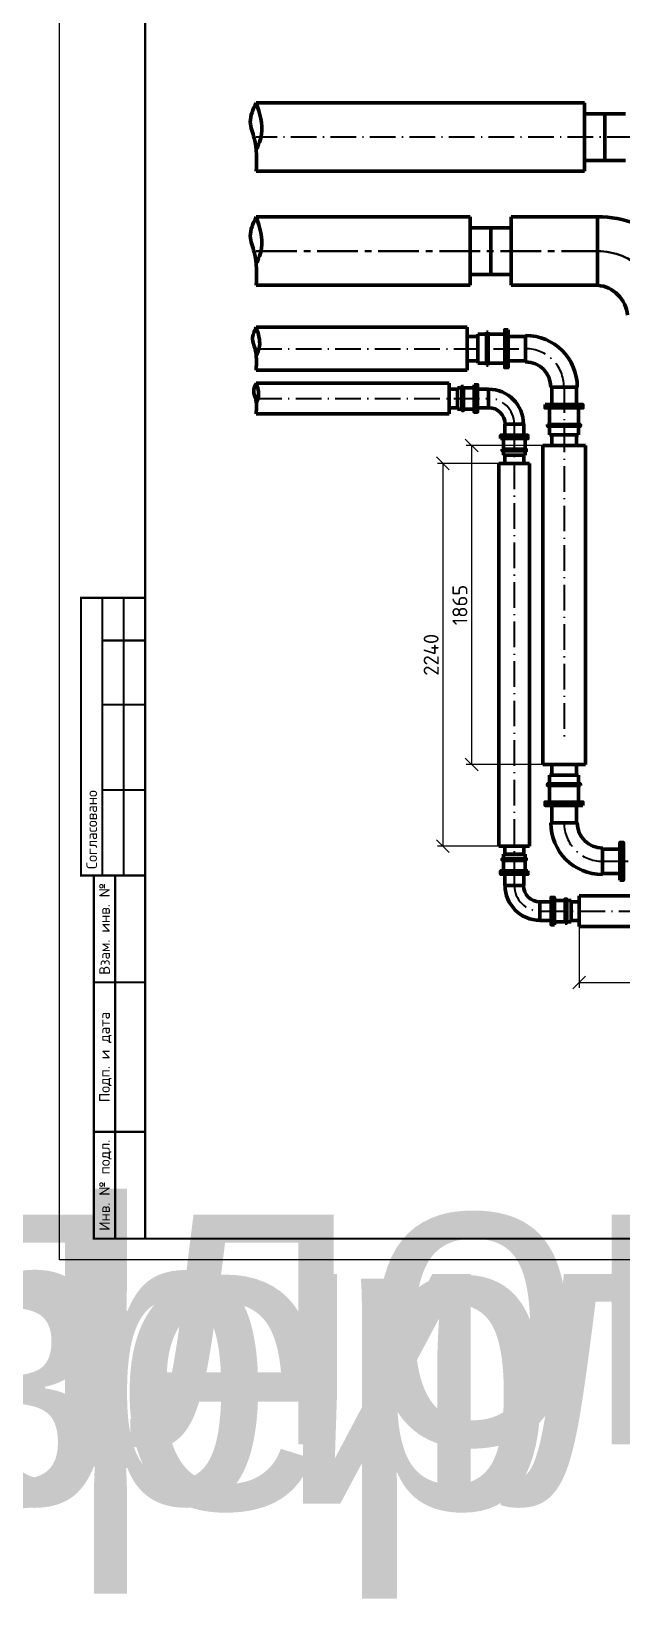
# Model space of a CAD drawing. Header units: millimetres. Extents: x 1990 to 8783, y 397 to 3825.
# Drawn here: x 4765.5 to 4903.7, y 1095.1 to 1462 of the extents above; entities that cross this region are included whole.
import ezdxf
from ezdxf.enums import TextEntityAlignment as Align

# ---------------------------------------------------------------- set-up
doc = ezdxf.new("R2018")
doc.units = ezdxf.units.MM
doc.linetypes.add('ACAD_ISO10W100', pattern=[18.5, 12, -3, 0.5, -3])
doc.linetypes.add('осевая2', pattern=[28.575, 19.05, -3.175, 3.175, -3.175])
for name, color, linetype, lineweight in [('2 Рамка обычные', 1, 'Continuous', 60), ('Объекты проект.', 1, 'Continuous', 80), ('Осевая', 2, 'осевая2', 30), ('Размеры на чертеже', 250, 'Continuous', 25)]:
    doc.layers.add(name, color=color, linetype=linetype, lineweight=lineweight)
doc.styles.add('-ISOCPEUR-', font='isocpeur.ttf')
doc.styles.add('GOST', font='gost.shx', dxfattribs={"oblique": 15})
doc.styles.get("Standard").update_dxf_attribs({"font": 'arial.ttf'})
doc.dimstyles.new('Копия М 1 к 25', dxfattribs={"dimtxt": 3.5, "dimasz": 3, "dimexe": 1.25, "dimexo": 0, "dimgap": 1, "dimtad": 1, "dimdec": 0, "dimlfac": 25, "dimzin": 0, "dimdsep": 46, "dimtxsty": 'GOST', "dimblk": 'OBLIQUE', "dimcen": 5, "dimclrd": 256, "dimclre": 256, "dimclrt": 256, "dimazin": 2, "dimtfac": 1, "dimtdec": 0, "dimtmove": 0, "dimatfit": 3, "dimldrblk": 'NONE', "dimfxl": 1.25, "dimtolj": 1, "dimtzin": 0, "dimlwd": -1, "dimlwe": -1, "dimarcsym": 2})

# ---------------------------------------------------------------- blocks, each defined once
blk = doc.blocks.new('*U369')
blk.add_attdef('РАЗРАБОТАЛ', text='', height=2.5).set_placement((424.5, -264.22), align=Align.MIDDLE_LEFT)
at = {"flags": 8}
for tag, height, p in [('ДАТА', 2.5, (464.07, -264.4)), ('ЛИСТ', 3, (560.39, -271.92)), ('ЛИСТОВ', 3, (577.89, -271.92))]:
    blk.add_attdef(tag, text='', height=height, dxfattribs=at).set_placement(p, align=Align.MIDDLE_CENTER)
blk.add_attdef('ПРОВЕРИЛ', (424.75, -270.73), '', height=2.5)
at = {"lineweight": 30, "flags": 104}
for tag, p in [('ТЕПЛОВЫЕ_СЕТИ', (504, -269.5)), ('ИМЯ_ЧЕРТЕЖА', (504, -284.5))]:
    blk.add_attdef(tag, text='', height=3, dxfattribs=at).set_placement(p, align=Align.MIDDLE_CENTER)
at = {"style": '-ISOCPEUR-', "flags": 8}
blk.add_attdef('ФОРМАТ', text='', height=3, dxfattribs=at).set_placement((554.97, -294.75), align=Align.MIDDLE_CENTER)
blk = doc.blocks.new('*U368')
blk.add_lwpolyline([(0, 0), (420, 0), (420, -297), (0, -297)], close=True)
at = {"const_width": 0.5}
blk.add_lwpolyline([(20, -5), (415, -5), (415, -292), (20, -292)], close=True, dxfattribs=at)
for points in [[(20, -207), (5, -207), (5, -142), (20, -142)], [(10, -142), (10, -207)], [(15, -142), (15, -207)], [(10, -152), (20, -152)], [(10, -167), (20, -167)], [(10, -187), (20, -187)], [(20, -292), (8, -292), (8, -207), (20, -207)], [(13, -207), (13, -292)], [(8, -232), (20, -232)], [(8, -267), (20, -267)]]:
    blk.add_lwpolyline(points, dxfattribs=at)
at = {"style": '-ISOCPEUR-'}
blk.add_text('Согласовано', height=2.5, rotation=90, dxfattribs=at).set_placement((7.5, -205.5), align=Align.MIDDLE_LEFT)
for s, p in [('Взам. инв. №', (10.5, -219.5)), ('Подп. и дата', (10.5, -249.5)), ('Инв. № подл.', (10.5, -279.5))]:
    blk.add_text(s, height=2.5, rotation=90, dxfattribs=at).set_placement(p, align=Align.MIDDLE_CENTER)
blk.add_attdef('РАЗРАБОТАЛ', text='', height=2.5).set_placement((250.5, -264.22), align=Align.MIDDLE_LEFT)
at = {"flags": 8}
for tag, height, p in [('ДАТА', 2.5, (290.07, -264.4)), ('ЛИСТ', 3, (386.39, -271.92)), ('ЛИСТОВ', 3, (403.89, -271.92))]:
    blk.add_attdef(tag, text='', height=height, dxfattribs=at).set_placement(p, align=Align.MIDDLE_CENTER)
blk.add_attdef('ПРОВЕРИЛ', (250.75, -270.73), '', height=2.5)
at = {"lineweight": 30, "flags": 104}
for tag, p in [('ТЕПЛОВЫЕ_СЕТИ', (330, -269.5)), ('ИМЯ_ЧЕРТЕЖА', (330, -284.5))]:
    blk.add_attdef(tag, text='', height=3, dxfattribs=at).set_placement(p, align=Align.MIDDLE_CENTER)
at = {"style": '-ISOCPEUR-', "flags": 8}
blk.add_attdef('ФОРМАТ', text='', height=3, dxfattribs=at).set_placement((380.97, -294.75), align=Align.MIDDLE_CENTER)
blk = doc.blocks.new('_Oblique')
at = {"color": 0, "linetype": 'ByBlock', "lineweight": -2}
blk.add_line((-0.5, -0.5), (0.5, 0.5), dxfattribs=at)
blk = doc.blocks.new('*D246')
at = {"transparency": 16777216}
for p, q in [((4893.75, 1252.42), (4893.75, 1238.04)), ((5087.7, 1252.42), (5087.7, 1238.04)), ((4893.75, 1239.29), (5087.7, 1239.29))]:
    blk.add_line(p, q, dxfattribs=at)
at = {"layer": 'Defpoints', "color": 0, "lineweight": 35, "transparency": 16777216}
for p in [(4893.75, 1252.42), (5087.7, 1252.42), (5087.7, 1239.29)]:
    blk.add_point(p, dxfattribs=at)
at = {"transparency": 16777216, "xscale": 3, "yscale": 3, "zscale": 3, "rotation": 180}
blk.add_blockref('_Oblique', (4893.75, 1239.29), dxfattribs=at)
at = {"transparency": 16777216, "xscale": 3, "yscale": 3, "zscale": 3}
blk.add_blockref('_Oblique', (5087.7, 1239.29), dxfattribs=at)
at = {"lineweight": 35, "transparency": 16777216, "insert": (4990.73, 1242.04), "char_height": 3.5, "attachment_point": 5, "style": '-ISOCPEUR-'}
blk.add_mtext('\\A1;4850', dxfattribs=at)
blk = doc.blocks.new('_None')
blk = doc.blocks.new('*D248')
at = {"transparency": 16777216}
for p, q in [((4885.2, 1364.99), (4867.33, 1364.99)), ((4868.58, 1364.99), (4868.58, 1290.35)), ((4885.2, 1290.35), (4867.33, 1290.35))]:
    blk.add_line(p, q, dxfattribs=at)
at = {"layer": 'Defpoints', "color": 0, "lineweight": 35, "transparency": 16777216}
for p in [(4885.2, 1364.99), (4868.58, 1290.35), (4885.2, 1290.35)]:
    blk.add_point(p, dxfattribs=at)
at = {"transparency": 16777216, "xscale": 3, "yscale": 3, "zscale": 3}
for p, rotation in [((4868.58, 1364.99), 90), ((4868.58, 1290.35), 270)]:
    blk.add_blockref('_Oblique', p, dxfattribs=dict(at, rotation=rotation))
at = {"lineweight": 35, "transparency": 16777216, "insert": (4865.83, 1327.67), "char_height": 3.5, "attachment_point": 5, "rotation": 90, "style": '-ISOCPEUR-'}
blk.add_mtext('\\A1;1865', dxfattribs=at)
blk = doc.blocks.new('*D249')
at = {"transparency": 16777216}
for p, q in [((4874.95, 1360.82), (4860.6, 1360.82)), ((4861.85, 1360.82), (4861.85, 1271.22)), ((4874.95, 1271.22), (4860.6, 1271.22))]:
    blk.add_line(p, q, dxfattribs=at)
at = {"layer": 'Defpoints', "color": 0, "lineweight": 35, "transparency": 16777216}
for p in [(4874.95, 1360.82), (4861.85, 1271.22), (4874.95, 1271.22)]:
    blk.add_point(p, dxfattribs=at)
at = {"transparency": 16777216, "xscale": 3, "yscale": 3, "zscale": 3}
for p, rotation in [((4861.85, 1360.82), 90), ((4861.85, 1271.22), 270)]:
    blk.add_blockref('_Oblique', p, dxfattribs=dict(at, rotation=rotation))
at = {"lineweight": 35, "transparency": 16777216, "insert": (4859.1, 1316.02), "char_height": 3.5, "attachment_point": 5, "rotation": 90, "style": '-ISOCPEUR-'}
blk.add_mtext('\\A1;2240', dxfattribs=at)

msp = doc.modelspace()

# ---------------------------------------------------------------- linework, layer by layer
at = {"color": 3, "linetype": 'ACAD_ISO10W100', "lineweight": 35, "ltscale": 0.5}
for p, q in [((4924.774, 1437.211), (4818.152, 1437.211)), ((4818.152, 1387.668), (4881.201, 1387.668)), ((4818.152, 1376.02), (4872.553, 1376.02)), ((4890.201, 1378.668), (4890.201, 1296.668)), ((4878.553, 1370.02), (4878.553, 1262.02)), ((4899.201, 1267.668), (4990.727, 1267.668)), ((4884.553, 1256.02), (4990.727, 1256.02))]:
    msp.add_line(p, q, dxfattribs=at)
for centre, radius, start, end in [((4881.201, 1378.668), 9, 0, 90), ((4872.553, 1370.02), 6, 0, 90), ((4899.201, 1276.668), 9, 180, 270), ((4884.553, 1262.02), 6, 180, 270)]:
    msp.add_arc(centre, radius, start, end, dxfattribs=at)
at = {"layer": '2 Рамка обычные'}
for p, q in [((4894.949, 1445.216), (4818.152, 1445.216)), ((4894.949, 1429.216), (4894.949, 1445.216)), ((4894.949, 1442.676), (4899.749, 1442.676)), ((4904.549, 1442.676), (4899.749, 1442.676)), ((4899.749, 1431.749), (4899.749, 1442.669)), ((4899.749, 1431.749), (4899.749, 1442.669)), ((4894.949, 1431.756), (4899.749, 1431.756)), ((4904.549, 1431.756), (4899.749, 1431.756)), ((4894.949, 1429.216), (4818.152, 1429.216))]:
    msp.add_line(p, q, dxfattribs=at)
at = {"layer": '2 Рамка обычные', "color": 5}
for p, q in [((4868.237, 1418.504), (4818.152, 1418.504)), ((4868.237, 1402.504), (4868.237, 1418.504)), ((4877.837, 1402.511), (4877.837, 1418.511)), ((4877.837, 1418.511), (4899.093, 1418.511)), ((4898.061, 1418.511), (4898.061, 1402.511)), ((4868.237, 1415.964), (4873.037, 1415.964)), ((4877.837, 1415.971), (4873.037, 1415.971)), ((4873.037, 1405.044), (4873.037, 1415.964)), ((4868.237, 1402.504), (4818.152, 1402.504)), ((4868.237, 1405.044), (4873.037, 1405.044)), ((4877.837, 1405.051), (4873.037, 1405.051)), ((4877.837, 1402.511), (4898.061, 1402.511))]:
    msp.add_line(p, q, dxfattribs=at)
for centre, radius, start, end in [((4898.577, 1396.051), 22.466, 358.62986, 91.31538), ((4897.36, 1394.837), 7.706, 5.03734, 84.78251)]:
    msp.add_arc(centre, radius, start, end, dxfattribs=at)
for points in [[(4818.152, 1402.504), (4817.69, 1410.242), (4816.765, 1413.999), (4818.152, 1418.504)], [(4818.152, 1418.504), (4819.409, 1411.163), (4818.149, 1407.459)]]:
    msp.add_spline(points, degree=3, dxfattribs=at)
at = {"layer": 'Объекты проект.', "color": 4, "lineweight": 60}
for p, q in [((4818.152, 1392.668), (4867.521, 1392.668)), ((4867.521, 1382.668), (4867.521, 1392.668)), ((4867.521, 1382.668), (4867.521, 1392.668)), ((4867.521, 1390.548), (4870.024, 1390.548)), ((4872.052, 1391.056), (4870.024, 1391.056)), ((4870.024, 1391.056), (4870.024, 1390.548)), ((4870.024, 1390.548), (4870.024, 1384.789)), ((4872.452, 1391.513), (4872.052, 1391.513)), ((4872.052, 1391.056), (4872.052, 1391.513)), ((4872.052, 1384.28), (4872.052, 1391.056)), ((4872.452, 1391.056), (4872.452, 1391.513)), ((4876.321, 1391.056), (4872.452, 1391.056)), ((4872.452, 1391.056), (4872.452, 1384.28)), ((4877.121, 1390.548), (4881.201, 1390.548)), ((4881.201, 1390.768), (4881.201, 1384.568)), ((4881.201, 1384.568), (4881.201, 1390.768)), ((4867.521, 1384.789), (4870.024, 1384.789)), ((4870.024, 1384.28), (4870.024, 1384.789)), ((4872.052, 1384.28), (4870.024, 1384.28)), ((4872.052, 1384.28), (4872.052, 1383.823)), ((4872.452, 1383.823), (4872.052, 1383.823)), ((4876.321, 1384.28), (4872.452, 1384.28)), ((4872.452, 1384.28), (4872.452, 1383.823)), ((4877.121, 1384.789), (4881.201, 1384.789)), ((4818.152, 1382.668), (4867.521, 1382.668)), ((4893.301, 1378.668), (4887.101, 1378.668)), ((4887.321, 1374.588), (4887.321, 1378.668)), ((4893.08, 1374.588), (4893.08, 1378.668)), ((4886.813, 1373.788), (4886.813, 1369.92)), ((4893.589, 1373.788), (4893.589, 1369.92)), ((4886.813, 1369.92), (4886.356, 1369.92)), ((4886.356, 1369.92), (4886.356, 1369.52)), ((4886.813, 1369.52), (4886.356, 1369.52)), ((4886.813, 1369.52), (4886.813, 1367.492)), ((4893.589, 1369.92), (4894.046, 1369.92)), ((4893.589, 1369.52), (4894.046, 1369.52)), ((4893.589, 1369.52), (4893.589, 1367.492)), ((4894.046, 1369.92), (4894.046, 1369.52)), ((4885.201, 1290.348), (4885.201, 1364.988)), ((4895.201, 1364.988), (4885.201, 1364.988)), ((4886.813, 1367.492), (4887.321, 1367.492)), ((4887.321, 1364.988), (4887.321, 1367.492)), ((4887.321, 1367.492), (4893.08, 1367.492)), ((4893.08, 1364.988), (4893.08, 1367.492)), ((4893.589, 1367.492), (4893.08, 1367.492)), ((4895.201, 1290.348), (4895.201, 1364.988)), ((4885.201, 1290.348), (4895.201, 1290.348)), ((4886.813, 1285.816), (4886.813, 1287.844)), ((4886.813, 1287.844), (4887.322, 1287.844)), ((4887.322, 1290.348), (4887.322, 1287.844)), ((4893.081, 1287.844), (4887.322, 1287.844)), ((4893.081, 1290.348), (4893.081, 1287.844)), ((4893.589, 1287.844), (4893.081, 1287.844)), ((4893.589, 1285.816), (4893.589, 1287.844)), ((4886.356, 1285.416), (4886.356, 1285.816)), ((4886.813, 1285.816), (4886.356, 1285.816)), ((4886.813, 1285.416), (4886.356, 1285.416)), ((4886.813, 1281.548), (4886.813, 1285.416)), ((4893.589, 1285.816), (4894.046, 1285.816)), ((4893.589, 1281.548), (4893.589, 1285.416)), ((4893.589, 1285.416), (4894.046, 1285.416)), ((4894.046, 1285.416), (4894.046, 1285.816)), ((4887.322, 1280.748), (4887.322, 1276.668)), ((4893.081, 1280.748), (4893.081, 1276.668)), ((4887.101, 1276.668), (4893.301, 1276.668)), ((4899.201, 1264.568), (4899.201, 1270.768)), ((4899.201, 1270.768), (4899.201, 1264.568)), ((4903.281, 1270.547), (4899.201, 1270.547)), ((4903.281, 1264.788), (4899.201, 1264.788))]:
    msp.add_line(p, q, dxfattribs=at)
at = {"layer": 'Объекты проект.', "color": 6, "lineweight": 60, "true_color": 0xff00ff}
for p, q in [((4818.152, 1379.62), (4863.353, 1379.62)), ((4863.353, 1372.42), (4863.353, 1379.62)), ((4863.353, 1372.42), (4863.353, 1379.62)), ((4863.353, 1378.22), (4865.248, 1378.22)), ((4866.28, 1378.533), (4865.248, 1378.533)), ((4865.248, 1378.533), (4865.248, 1378.22)), ((4865.248, 1378.22), (4865.248, 1373.82)), ((4866.68, 1378.827), (4866.28, 1378.827)), ((4866.28, 1378.533), (4866.28, 1378.827)), ((4866.68, 1378.533), (4866.68, 1378.827)), ((4869.147, 1378.533), (4866.68, 1378.533)), ((4869.947, 1378.22), (4872.553, 1378.22)), ((4872.553, 1378.18), (4872.553, 1373.86)), ((4818.152, 1372.42), (4863.353, 1372.42)), ((4863.353, 1373.82), (4865.248, 1373.82)), ((4865.248, 1373.507), (4865.248, 1373.82)), ((4866.28, 1373.507), (4865.248, 1373.507)), ((4866.28, 1373.507), (4866.28, 1373.213)), ((4866.68, 1373.213), (4866.28, 1373.213)), ((4869.147, 1373.507), (4866.68, 1373.507)), ((4866.68, 1373.507), (4866.68, 1373.213)), ((4869.947, 1373.82), (4872.553, 1373.82)), ((4876.353, 1367.414), (4876.353, 1370.02)), ((4880.713, 1370.02), (4876.393, 1370.02)), ((4880.753, 1367.414), (4880.753, 1370.02)), ((4876.04, 1366.614), (4876.04, 1364.147)), ((4881.066, 1366.614), (4881.066, 1364.147)), ((4876.04, 1364.147), (4875.746, 1364.147)), ((4875.746, 1364.147), (4875.746, 1363.747)), ((4876.04, 1363.747), (4875.746, 1363.747)), ((4876.04, 1363.747), (4876.04, 1362.715)), ((4876.04, 1362.715), (4876.353, 1362.715)), ((4876.353, 1360.82), (4876.353, 1362.715)), ((4876.353, 1362.715), (4880.753, 1362.715)), ((4880.753, 1360.82), (4880.753, 1362.715)), ((4881.066, 1362.715), (4880.753, 1362.715)), ((4881.066, 1364.147), (4881.36, 1364.147)), ((4881.066, 1363.747), (4881.36, 1363.747)), ((4881.066, 1363.747), (4881.066, 1362.715)), ((4881.36, 1364.147), (4881.36, 1363.747)), ((4874.953, 1271.22), (4874.953, 1360.82)), ((4882.153, 1360.82), (4874.953, 1360.82)), ((4882.153, 1271.22), (4882.153, 1360.82)), ((4874.953, 1271.22), (4882.153, 1271.22)), ((4876.353, 1271.22), (4876.353, 1269.326)), ((4880.753, 1271.22), (4880.753, 1269.326)), ((4875.746, 1267.894), (4875.746, 1268.294)), ((4876.04, 1268.294), (4875.746, 1268.294)), ((4876.04, 1267.894), (4875.746, 1267.894)), ((4876.04, 1268.294), (4876.04, 1269.326)), ((4876.04, 1269.326), (4876.353, 1269.326)), ((4876.04, 1265.426), (4876.04, 1267.894)), ((4880.753, 1269.326), (4876.353, 1269.326)), ((4881.066, 1269.326), (4880.753, 1269.326)), ((4881.066, 1268.294), (4881.066, 1269.326)), ((4881.066, 1268.294), (4881.36, 1268.294)), ((4881.066, 1265.426), (4881.066, 1267.894)), ((4881.066, 1267.894), (4881.36, 1267.894)), ((4881.36, 1267.894), (4881.36, 1268.294)), ((4876.353, 1264.626), (4876.353, 1262.02)), ((4880.753, 1264.626), (4880.753, 1262.02)), ((4876.393, 1262.02), (4880.713, 1262.02)), ((4887.96, 1258.533), (4890.427, 1258.533)), ((4890.427, 1258.533), (4890.427, 1258.827)), ((4890.427, 1258.827), (4890.827, 1258.827)), ((4890.827, 1258.533), (4890.827, 1258.827)), ((4890.827, 1258.533), (4891.859, 1258.533)), ((4891.859, 1258.533), (4891.859, 1258.22)), ((4990.727, 1259.62), (4893.753, 1259.62)), ((4893.753, 1259.62), (4893.753, 1252.42)), ((4893.753, 1259.62), (4893.753, 1252.42)), ((4887.16, 1258.22), (4884.553, 1258.22)), ((4884.553, 1253.86), (4884.553, 1258.18)), ((4893.753, 1258.22), (4891.859, 1258.22)), ((4891.859, 1253.82), (4891.859, 1258.22)), ((4887.16, 1253.82), (4884.553, 1253.82)), ((4887.96, 1253.507), (4890.427, 1253.507)), ((4890.427, 1253.507), (4890.427, 1253.213)), ((4890.427, 1253.213), (4890.827, 1253.213)), ((4890.827, 1253.507), (4890.827, 1253.213)), ((4890.827, 1253.507), (4891.859, 1253.507)), ((4893.753, 1253.82), (4891.859, 1253.82)), ((4891.859, 1253.507), (4891.859, 1253.82)), ((4990.727, 1252.42), (4893.753, 1252.42))]:
    msp.add_line(p, q, dxfattribs=at)
at = {"layer": 'Объекты проект.', "color": 4, "lineweight": 60}
for points in [[(4877.121, 1392.088), (4877.121, 1383.249), (4876.321, 1383.249), (4876.321, 1392.088)], [(4885.781, 1374.588), (4894.62, 1374.588), (4894.62, 1373.788), (4885.781, 1373.788)], [(4886.356, 1369.92), (4894.046, 1369.92), (4894.046, 1369.52), (4886.356, 1369.52)], [(4894.046, 1285.416), (4886.356, 1285.416), (4886.356, 1285.816), (4894.046, 1285.816)], [(4894.621, 1280.748), (4885.782, 1280.748), (4885.782, 1281.548), (4894.621, 1281.548)], [(4903.281, 1263.248), (4903.281, 1272.087), (4904.081, 1272.087), (4904.081, 1263.248)]]:
    msp.add_lwpolyline(points, close=True, dxfattribs=at)
at = {"layer": 'Объекты проект.', "color": 6, "lineweight": 60, "true_color": 0xff00ff}
for points in [[(4866.68, 1378.827), (4866.68, 1373.213), (4866.28, 1373.213), (4866.28, 1378.827)], [(4869.147, 1379.221), (4869.147, 1372.819), (4869.947, 1372.819), (4869.947, 1379.221)], [(4875.352, 1366.614), (4881.754, 1366.614), (4881.754, 1367.414), (4875.352, 1367.414)], [(4875.746, 1364.147), (4881.36, 1364.147), (4881.36, 1363.747), (4875.746, 1363.747)], [(4881.36, 1267.894), (4875.746, 1267.894), (4875.746, 1268.294), (4881.36, 1268.294)], [(4881.754, 1265.426), (4875.352, 1265.426), (4875.352, 1264.626), (4881.754, 1264.626)], [(4887.96, 1252.819), (4887.96, 1259.221), (4887.16, 1259.221), (4887.16, 1252.819)], [(4890.427, 1253.213), (4890.427, 1258.827), (4890.827, 1258.827), (4890.827, 1253.213)]]:
    msp.add_lwpolyline(points, close=True, dxfattribs=at)
at = {"layer": 'Объекты проект.', "color": 4, "lineweight": 60}
for centre, radius, start, end in [((4881.201, 1378.668), 12.1, 0, 90), ((4881.201, 1378.668), 5.9, 0, 90), ((4899.201, 1276.668), 12.1, 180, 270), ((4899.201, 1276.668), 5.9, 180, 270)]:
    msp.add_arc(centre, radius, start, end, dxfattribs=at)
at = {"layer": 'Объекты проект.', "color": 6, "lineweight": 60, "true_color": 0xff00ff}
for centre, radius, start, end in [((4872.553, 1370.02), 8.16, 0, 90), ((4872.553, 1370.02), 3.84, 0, 90), ((4884.553, 1262.02), 8.16, 180, 270), ((4884.553, 1262.02), 3.84, 180, 270)]:
    msp.add_arc(centre, radius, start, end, dxfattribs=at)
at = {"layer": 'Объекты проект.', "lineweight": 60}
for points in [[(4818.152, 1429.216), (4817.69, 1436.954), (4816.765, 1440.712), (4818.152, 1445.216)], [(4818.152, 1429.216), (4817.69, 1436.954), (4816.765, 1440.712), (4818.152, 1445.216)], [(4818.152, 1445.216), (4819.409, 1437.875), (4818.149, 1434.172)], [(4818.152, 1445.216), (4819.409, 1437.875), (4818.149, 1434.172)], [(4818.152, 1402.504), (4817.69, 1410.242), (4816.765, 1413.999), (4818.152, 1418.504)], [(4818.152, 1418.504), (4819.409, 1411.163), (4818.149, 1407.459)]]:
    msp.add_spline(points, degree=3, dxfattribs=at)
at = {"layer": 'Объекты проект.', "color": 4, "lineweight": 60}
for points in [[(4818.152, 1382.668), (4817.873, 1387.673), (4817.313, 1389.944), (4818.152, 1392.668)], [(4818.152, 1392.668), (4818.912, 1388.229), (4818.15, 1385.99)]]:
    msp.add_spline(points, degree=3, dxfattribs=at)
at = {"layer": 'Объекты проект.', "color": 6, "lineweight": 60, "true_color": 0xff00ff}
for points in [[(4818.152, 1372.42), (4817.957, 1376.127), (4817.566, 1377.716), (4818.152, 1379.62)], [(4818.152, 1379.62), (4818.683, 1376.517), (4818.151, 1374.951)]]:
    msp.add_spline(points, degree=3, dxfattribs=at)
at = {"layer": 'Осевая', "color": 3, "lineweight": 40, "ltscale": 0.5}
msp.add_line((4818.152, 1410.504), (4898.037, 1410.507), dxfattribs=at)
msp.add_arc((4898.049, 1395.519), 14.988, 359.9812, 90.0464, dxfattribs=at)

# ---------------------------------------------------------------- block references
at = {"layer": 'Размеры на чертеже', "lineweight": 90}
ref = msp.add_blockref('*U369', (3508.029, 1471.816), dxfattribs=at)
lines = msp.add_mtext('Продольный профиль участка тепловой сети', dxfattribs={"layer": '0', "insert": (4012.029, 1187.316), "char_height": 70, "attachment_point": 1})
ref.add_attrib('ИМЯ_ЧЕРТЕЖА', '', (4012.029, 1187.316), dxfattribs={"flags": 104}).embed_mtext(lines)
ref = msp.add_blockref('*U369', (4124.236, 1470.682), dxfattribs=at)
lines = msp.add_mtext('Ковер №1 (М 1:25)', dxfattribs={"layer": '0', "insert": (4628.236, 1186.182), "char_height": 70, "attachment_point": 1})
ref.add_attrib('ИМЯ_ЧЕРТЕЖА', '', (4628.236, 1186.182), dxfattribs={"flags": 104}).embed_mtext(lines)
lines = msp.add_mtext('Тепловые сети', dxfattribs={"layer": '0', "insert": (4628.236, 1201.182), "char_height": 70, "attachment_point": 1})
ref.add_attrib('ТЕПЛОВЫЕ_СЕТИ', '', (4628.236, 1201.182), dxfattribs={"flags": 104}).embed_mtext(lines)
msp.add_blockref('*U368', (4772.155, 1471.353), dxfattribs=at)

# ---------------------------------------------------------------- dimensions: what is measured, and where the dimension line sits
at = {"color": 18, "lineweight": 35, "true_color": 0x000000}
dim = msp.add_linear_dim(base=(4868.582, 1290.348), p1=(4885.201, 1364.988), p2=(4885.201, 1290.348), angle=90, text='1865', dimstyle='Копия М 1 к 25', override={"dimtxsty": '-ISOCPEUR-'}, dxfattribs=at)
dim.commit()
dim.dimension.update_dxf_attribs({"geometry": '*D248', "text_midpoint": (4865.832, 1327.668)})
dim = msp.add_linear_dim(base=(4861.854, 1271.22), p1=(4874.953, 1360.82), p2=(4874.953, 1271.22), angle=90, dimstyle='Копия М 1 к 25', override={"dimtxsty": '-ISOCPEUR-'}, dxfattribs=at)
dim.commit()
dim.dimension.update_dxf_attribs({"geometry": '*D249', "text_midpoint": (4859.104, 1316.02)})
dim = msp.add_linear_dim(base=(5087.701, 1239.295), p1=(4893.753, 1252.42), p2=(5087.701, 1252.42), text='4850', dimstyle='Копия М 1 к 25', override={"dimtxsty": '-ISOCPEUR-'}, dxfattribs=at)
dim.commit()
dim.dimension.update_dxf_attribs({"geometry": '*D246', "text_midpoint": (4990.727, 1242.045)})

doc.saveas('drawing.dxf')
